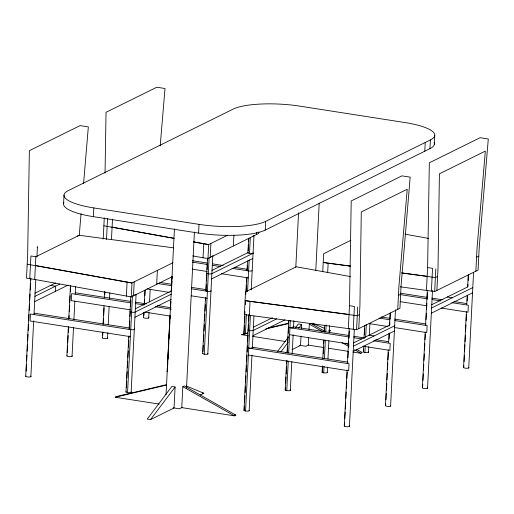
<?xml version="1.0" encoding="UTF-8"?>
<svg xmlns="http://www.w3.org/2000/svg" width="514" height="514" viewBox="0 0 514 514"><rect width="100%" height="100%" fill="white"/><g stroke="black" fill="none" stroke-linecap="round" stroke-linejoin="round"><path stroke-width="0.77" d="M105.036 173.089L106.038 112.315L156.789 87.226L165.007 88.504L160.201 145.892M348.338 328.433L349.488 305.714L351.21 200.955L401.961 175.865L410.178 177.15L401.1 285.546L399.95 308.259L356.555 329.712L244.388 314.587L245.538 291.875L296.289 266.785L350.477 276.59M426.459 290.275L427.609 267.563L429.331 162.803L480.082 137.713L488.3 138.998L479.221 247.395L478.071 270.107L434.677 291.56L400.316 286.825M29.773 278.678L30.924 255.966L35.858 256.737L79.252 235.283L173.681 247.857M25.7 376.299L30.647 278.601M26.163 371.179L26.49 364.786M26.689 360.789L26.972 355.193M27.178 351.197L27.499 344.804M27.705 340.808L28.026 334.415M28.231 330.418L28.514 324.822M28.713 320.826L29.041 314.433M29.24 310.437L29.568 304.044M29.767 300.099L30.075 294.014M30.275 290.044L30.596 283.696M30.756 280.515L30.879 278.132M172.299 276.654L131.301 296.925L34.708 279.449L35.858 256.737M30.853 376.743L33.686 320.8M34.008 314.407L35.768 279.7M36.918 257.064L37.426 247.016M55.255 291.438L55.518 286.195L50.59 285.424M63.582 203.737L64.019 194.999M66.891 355.939L68.388 326.396M68.754 319.213L70.45 285.681M67.276 352.411L67.597 346.018M67.758 342.825L68.124 335.629M68.285 332.436L68.568 326.84M68.972 318.847L69.133 315.647M69.339 311.651L69.66 305.258M69.827 302.065L70.148 295.666M70.354 291.669L70.675 285.276M72.044 356.382L73.502 327.611M73.907 319.618L74.838 301.236M75.198 294.04L75.564 286.851M93.394 216.664L93.831 207.926A50.481 12.214 2.9 0 1 68.401 190.559L233.125 109.122A50.481 12.214 2.9 0 1 299.739 106.128L404.942 122.557A50.481 12.214 2.9 0 1 430.379 139.924L429.935 148.662L265.211 230.099A50.481 12.214 2.9 0 1 198.597 233.093L93.394 216.664A50.481 12.214 2.9 0 1 63.897 202.689M103.205 239.01L104.278 217.865M106.494 239.524L107.561 218.379M102.376 337.923L102.659 332.314M103.07 324.308L104.001 305.888M104.406 297.882L104.727 291.477M102.723 335.199L102.884 332.005M103.288 324.013L103.571 318.417M103.732 315.217L104.098 308.027M104.785 294.438L104.907 292.042M111.461 239.518L112.495 219.15M107.529 338.366L107.811 332.77M108.216 324.777L109.148 306.395M109.553 298.403L109.835 292.813M126.367 296.154L127.08 282.18L27.197 264.19M125.975 391.957L128.796 336.227M129.155 329.063L130.807 296.501M126.393 387.652L126.72 381.285M126.881 378.098L127.202 371.731M127.401 367.748L127.729 361.381M127.928 357.397L128.249 351.03M128.455 347.046L128.776 340.679M128.937 337.492L129.014 335.905M129.457 327.206L129.766 321.096M129.997 316.508L130.267 311.266A2.705 0.655 2.9 0 0 131.629 312.197A2.705 0.655 2.9 0 0 135.195 312.037L171.413 294.13M130.505 306.498L130.826 300.144M131.301 296.925L132.008 282.951L172.832 262.77M127.556 392.567L132.471 295.518M133.505 295.839L134.218 281.858M131.128 392.407L136.082 294.561M143.567 317.556L143.811 312.769M144.254 303.986L144.942 290.41M143.869 315.635L144.029 312.435M144.479 303.645L144.678 299.649M144.884 295.653L145.166 290.057M148.719 318.005L149.002 312.409M149.529 302.02L150.178 289.228M156.674 284.383L157.387 270.403M167.166 371.596L169.986 315.866M171.233 291.226L171.959 276.93M166.041 394.617L174.432 228.91M167.506 368.885L167.827 362.511M167.988 359.331L168.354 352.161M168.515 348.98L168.836 342.607M169.035 338.63L169.363 332.256M169.562 328.279L169.883 321.905M170.044 318.725L170.205 315.538M170.571 308.374L170.918 301.493M171.618 287.724L171.939 281.37M172.1 278.196L172.177 276.609M175.113 387.003L174.047 407.968L150.518 419.604L147.229 419.09L171.824 386.489L175.113 387.003L150.518 419.604M182.823 386.656L181.763 407.621L234.365 415.839L235.836 415.113L184.295 385.93L182.823 386.656L234.365 415.839M186.511 388.109L194.421 232.007M198.597 233.093L199.04 224.355L93.831 207.926M258.805 231.904L258.728 233.459L207.977 258.548L203.049 257.777L203.756 243.803L193.572 241.946M202.651 353.581L205.471 297.85M205.838 290.686L207.483 258.124M202.953 351.666L203.274 345.292M203.473 341.315L203.801 334.948M204 330.965L204.321 324.597M204.527 320.614L204.848 314.247M205.009 311.06L205.33 304.693M205.536 300.709L205.696 297.522M206.056 290.359L206.365 284.242M206.557 280.419L206.866 274.386M207.103 269.709L207.386 264.151M207.585 260.18L207.669 258.593M207.977 258.548L208.684 244.574L227.741 235.149M204.231 354.185L209.108 257.932M210.187 257.456L210.894 243.482M207.804 354.03L212.757 256.184M233.356 246L233.902 235.129M243.842 333.22L244.927 311.722M245.294 304.558L245.454 301.371M245.814 294.207L246.662 277.483M247.028 270.319L247.51 260.791M247.909 252.849L248.635 238.554M244.099 332.095L244.426 325.728M244.587 322.541L244.908 316.174M246.161 291.489L246.482 285.122M246.643 281.935L246.887 277.162M247.247 269.998L247.478 265.41M248.211 250.935L248.532 244.58M248.699 241.407L248.86 238.226M246.392 314.652L245.422 333.824A2.705 0.655 2.9 0 1 244.433 332.764M247.568 291.489L249.174 259.808M249.496 253.453L250.299 237.571M243.989 410.39L248.827 314.934M244.208 410.069L244.413 406.086M244.613 402.102L244.934 395.735M245.101 392.548L245.422 386.181M245.621 382.198L245.943 375.83M246.148 371.853L246.469 365.48M246.669 361.503L246.996 355.129M247.157 351.949L247.472 345.639M247.671 341.816L248.018 334.935M248.204 331.196L248.525 324.932M248.725 320.961L249.046 314.607M249.316 315.358L250.029 301.384L245.094 300.613L357.262 315.737L359.472 314.645M251.211 289.87L253.948 235.823M245.576 410.994L250.408 315.538M256.525 234.551L256.64 232.219M249.142 410.84L251.963 355.103M253.935 316.174L252.329 347.939L253.434 347.393M265.211 230.099L265.654 221.367L430.379 139.924M285.18 390.03L286.671 360.571M287.075 352.604L288.688 320.775M285.521 387.312L285.398 389.702A2.705 0.655 2.9 0 0 288.142 390.756A2.705 0.655 2.9 0 0 290.057 389.811M285.726 383.335L286.047 376.961M286.208 373.781L286.568 366.611M286.735 363.43L286.896 360.243M287.255 353.079L287.577 346.706M287.782 342.729L288.103 336.362M288.264 333.175L288.585 326.801A2.705 0.655 2.9 0 0 291.329 327.855A2.705 0.655 2.9 0 0 293.243 326.91M288.817 322.22L288.9 320.691M286.761 390.634L288.258 361.079M288.662 353.092L290.314 320.588M295.807 267.241L298.57 212.809M290.333 390.473L291.785 361.811M292.19 353.85L293.153 334.743M293.52 327.572L293.867 320.697M301.005 336.117L300.536 345.434L291.978 349.668M301.403 328.35L301.596 324.469L298.306 323.955L295.415 327.791M308.644 337.325L308.252 345.087L323.955 347.541M309.036 329.558L309.312 324.122L310.784 323.396L324.713 331.286M313.039 324.771L313.116 323.171M315.795 270.338L319.2 203.094M322.747 271.777L323.659 253.723L350.824 240.295M322.111 372.239L322.432 365.872M322.798 358.701L323.724 340.39M324.167 331.633L324.488 325.266M322.329 371.911L322.535 367.934M323.261 353.6L323.582 347.233M323.781 343.249L323.948 340.069M324.347 332.102L324.591 327.328M327.675 272.548L328.15 263.226L323.216 262.455L350.195 266.053M323.698 372.843L324.019 366.456M324.424 358.47L325.356 340.095M325.76 332.108L326.12 324.925M327.264 372.682L327.546 367.112M327.951 359.151L328.876 340.84M329.281 332.873L329.641 325.709M344.264 426.048L347.104 369.996M347.425 363.591L349.212 328.356M344.643 422.527L344.483 425.727A2.705 0.655 2.9 0 0 347.226 426.774A2.705 0.655 2.9 0 0 349.134 425.83M344.849 418.531L345.17 412.138M345.331 408.945L345.659 402.552M345.858 398.556L346.185 392.156M346.385 388.16L346.712 381.767M346.873 378.574L347.194 372.175M347.927 357.789L348.248 351.396M348.441 347.605L348.755 341.386M348.916 338.212L349.276 331.061M353.266 329.198L354.416 306.485L349.488 305.714M349.417 426.498L354.332 329.448M356.555 329.712L357.705 306.999M358.759 328.626L359.909 305.907L361.284 211.954L407.216 189.248L398.896 286.639L397.746 309.351M363.302 351.872L363.584 346.301M363.989 338.341L364.632 325.6M363.642 349.16L363.52 351.55A2.705 0.655 2.9 0 0 366.264 352.598A2.705 0.655 2.9 0 0 368.178 351.653M364.368 334.832L364.689 328.459M364.882 352.482L365.21 346.089M365.653 337.306L366.302 324.527M368.454 352.321L368.737 346.744M369.303 335.603L369.907 323.659M385.455 405.687L388.282 349.803M388.648 342.613L389.13 333.033M389.496 325.85L390.145 313.077M385.757 403.766L385.673 405.36A2.705 0.655 2.9 0 0 388.417 406.413A2.705 0.655 2.9 0 0 390.325 405.469M385.956 399.77L386.277 393.377M386.444 390.177L386.766 383.785M386.971 379.788L387.293 373.395M387.498 369.399L387.819 363.006M387.98 359.806L388.346 352.61M389.034 339.028L389.316 333.432M389.863 322.612L389.747 324.989L353.523 342.896M390.068 318.641L390.351 313.077M390.601 406.131L395.478 309.878M424.789 151.206L425.232 142.468M434.317 144.222L434.754 135.484M422.386 387.897L425.226 331.845M425.547 325.439L427.333 290.204M422.765 384.376L422.604 387.575A2.705 0.655 2.9 0 0 425.348 388.623A2.705 0.655 2.9 0 0 427.256 387.678M422.971 380.379L423.292 373.986M423.497 369.99L423.78 364.394M423.979 360.398L424.307 354.005M424.506 350.008L424.834 343.615M425.033 339.619L425.316 334.023M426.048 319.637L426.369 313.244M426.562 309.447L426.877 303.234M427.076 299.264L427.397 292.909M431.387 291.046L432.537 268.334L427.609 267.563M427.539 388.346L432.492 290.5M434.677 291.56L435.827 268.848M436.881 290.468L438.031 267.755L439.406 173.803L485.338 151.097L477.018 248.48L475.868 271.199M463.577 367.536L466.404 311.645M466.77 304.461L467.213 295.678M467.656 286.896L468.267 274.919M463.879 365.615L463.795 367.208A2.705 0.655 2.9 0 0 466.539 368.262A2.705 0.655 2.9 0 0 468.447 367.317M464.078 361.618L464.405 355.219M464.605 351.223L464.926 344.83M465.093 341.637L465.414 335.237M465.62 331.247L465.941 324.848M466.14 320.852L466.468 314.459M467.155 300.87L467.438 295.28M467.984 284.46L467.868 286.838L431.644 304.744M468.19 280.483L468.472 274.926M468.729 367.979L473.561 272.523M79.252 235.283L81.058 213.76M83.589 183.472L88.331 126.887L80.107 125.602L29.362 150.692L27.64 255.452L26.484 278.164L34.708 279.449M277.573 351.441L288.181 337.377M280.862 351.955L288.097 342.369M298.705 328.305L301.596 324.469M34.965 293.147L55.557 282.963M34.926 296.372L59.778 284.088M34.656 301.615L68.034 285.116M211.916 270.428L248.133 252.522M135.233 308.805L171.458 290.898A2.705 0.655 2.9 0 0 171.4 291.399M253.061 253.293L211.871 273.66A2.705 0.655 2.9 0 1 208.305 273.821A2.705 0.655 2.9 0 1 206.943 272.889M211.607 278.896L252.798 258.536M134.931 317.279L171.149 299.373M253.254 327.238L272.426 317.761M159.179 404.094L115.213 397.232L116.684 396.5L166.459 384.678M247.979 335.674L241.702 334.698L247.838 332.86M276.648 318.879L253.216 330.47A2.705 0.655 2.9 0 1 249.643 330.624A2.705 0.655 2.9 0 1 248.281 329.699M252.946 335.706L284.904 319.907M398.453 295.37L400.663 294.284M437.594 276.493L435.384 277.586L401.775 272.921M476.574 257.218L478.785 256.126M200.254 395.015L203.82 393.249L186.428 386.027M285.559 352.842L287.699 351.782M328.883 331.421L330.309 330.714L328.857 330.116M182.502 407.261L179.38 408.803L173.179 407.833M308.638 344.9L305.862 346.269L299.668 345.299M353.484 346.128L394.675 325.76M431.606 307.976L472.796 287.609M353.221 351.37L394.411 331.003M431.342 313.219L472.533 292.851M353.002 352.077L360.854 353.304L362.325 352.578L356.748 349.424M268.057 328.054L288.277 323.248M241.702 334.698L247.921 333.22M265.809 328.966L288.367 323.608M115.213 397.232L166.542 385.031M328.15 263.226L350.33 266.156M401.819 272.953L427.166 276.301M250.029 301.384L349.045 314.452M103.873 225.807L174.13 238.316M203.756 243.803L208.684 244.574L193.765 241.869M447.27 297.021L452.204 297.792M192.39 260.707L207.393 263.052M212.918 263.913L223.185 265.52M234.236 267.248L247.658 269.342M400.277 293.179L427.128 297.368M431.863 298.107L442.914 299.835M453.971 301.564L466.603 303.536M192.557 262.172L207.56 264.511M212.295 265.256L220.191 266.49M232.032 268.334L248.609 270.923M400.438 294.638L427.282 298.827M432.017 299.566L440.704 300.928M451.755 302.65L468.344 305.239L467.991 312.229L441.134 308.034M192.204 269.163L207.206 271.501M221.412 273.724L248.256 277.913M400.085 301.628L426.928 305.817M159.835 282.424L171.663 284.268M191.388 287.352L206.371 289.69M381.247 317.003L390.711 318.481M394.656 319.098L426.202 324.026M157.676 283.522L171.888 285.739M191.626 288.823L207.418 291.29M378.991 318.082L390.042 319.811M394.784 320.55L427.153 325.606L426.8 332.597L394.431 327.54M127.08 282.18L132.008 282.951L35.415 265.475M147.062 288.907L169.17 292.357M191.272 295.813L207.065 298.281M369.161 323.595L388.109 326.551M369.148 335.173L374.083 335.944M328.992 330.508L330.309 330.714M75.449 292.8L130.717 301.429M135.452 302.168L146.503 303.896M157.56 305.624L170.982 307.719M292.948 326.769L349.006 335.52M353.741 336.259L364.792 337.987M375.85 339.715L388.481 341.688M130.884 302.894L71.658 293.642L71.305 300.632L130.53 309.878M135.619 303.633L144.299 304.988M155.357 306.717L171.143 309.177M289.947 327.733L349.16 336.978M353.895 337.724L361.792 338.957M373.633 340.801L390.222 343.397L389.869 350.381L363.012 346.192M144.736 312.101L169.999 316.046M289.594 334.723L348.807 343.969M252.689 336.413L285.668 341.559M328.664 348.28L348.293 351.345M34.252 313.161L128.905 327.945M252.201 347.201L348.081 362.177M130.742 329.667L30.467 314.009L30.114 320.999L130.389 336.657M248.757 348.1L349.032 363.758L348.678 370.748L248.403 355.09M202.503 393.043L203.82 393.249M234.268 414.869L235.836 415.113M405.038 234.172L428.599 238.438M112.091 227.092L173.983 238.374M192.859 255.921L203.049 257.777M312.91 323.492L324.507 328.311M345.607 343.114L349.09 345.087M309.312 324.122L322.548 331.614M342.048 342.658L349.012 346.603M354.583 349.758L360.854 353.304M327.322 372.187A2.705 0.655 2.9 0 1 324.373 372.926A2.705 0.655 2.9 0 1 322.702 371.789M252.053 347.271A2.705 0.655 2.9 0 1 250.138 348.216A2.705 0.655 2.9 0 1 247.395 347.168M249.2 410.339A2.705 0.655 2.9 0 1 246.251 411.078A2.705 0.655 2.9 0 1 244.58 409.941M134.366 329.011A2.705 0.655 2.9 0 1 131.77 329.776A2.705 0.655 2.9 0 1 129.38 328.735M148.777 317.504A2.705 0.655 2.9 0 1 146.535 318.282A2.705 0.655 2.9 0 1 143.586 317.389M107.587 337.871A2.705 0.655 2.9 0 1 104.991 338.636A2.705 0.655 2.9 0 1 102.601 337.595M211.048 290.628A2.705 0.655 2.9 0 1 208.093 291.367A2.705 0.655 2.9 0 1 206.429 290.23M212.815 255.689A2.705 0.655 2.9 0 1 211.254 256.46M72.101 355.881A2.705 0.655 2.9 0 1 69.499 356.645A2.705 0.655 2.9 0 1 67.109 355.611M170.847 309.036A2.705 0.655 2.9 0 1 170.372 308.528M136.3 294.239A2.705 0.655 2.9 0 1 134.578 294.837M252.181 270.762A2.705 0.655 2.9 0 1 248.301 270.872A2.705 0.655 2.9 0 1 247.619 269.869M30.577 376.081A2.705 0.655 2.9 0 1 28.662 377.025A2.705 0.655 2.9 0 1 25.918 375.978M37.625 246.861A2.705 0.655 2.9 0 1 37.053 247.144M253.119 252.792A2.705 0.655 2.9 0 1 250.877 253.575A2.705 0.655 2.9 0 1 247.928 252.676M131.186 391.906A2.705 0.655 2.9 0 1 128.584 392.67A2.705 0.655 2.9 0 1 126.193 391.636M78.353 235.669A2.705 0.655 2.9 0 1 77.267 236.048M207.862 353.529A2.705 0.655 2.9 0 1 205.259 354.294A2.705 0.655 2.9 0 1 202.869 353.259M167.326 371.77A2.705 0.655 2.9 0 1 167.384 371.269M254.147 235.669A2.705 0.655 2.9 0 1 253.068 236.042M265.654 221.367A50.481 12.214 2.9 0 1 199.04 224.355M434.067 142.609A50.481 12.214 2.9 0 1 429.935 148.662"/></g></svg>
